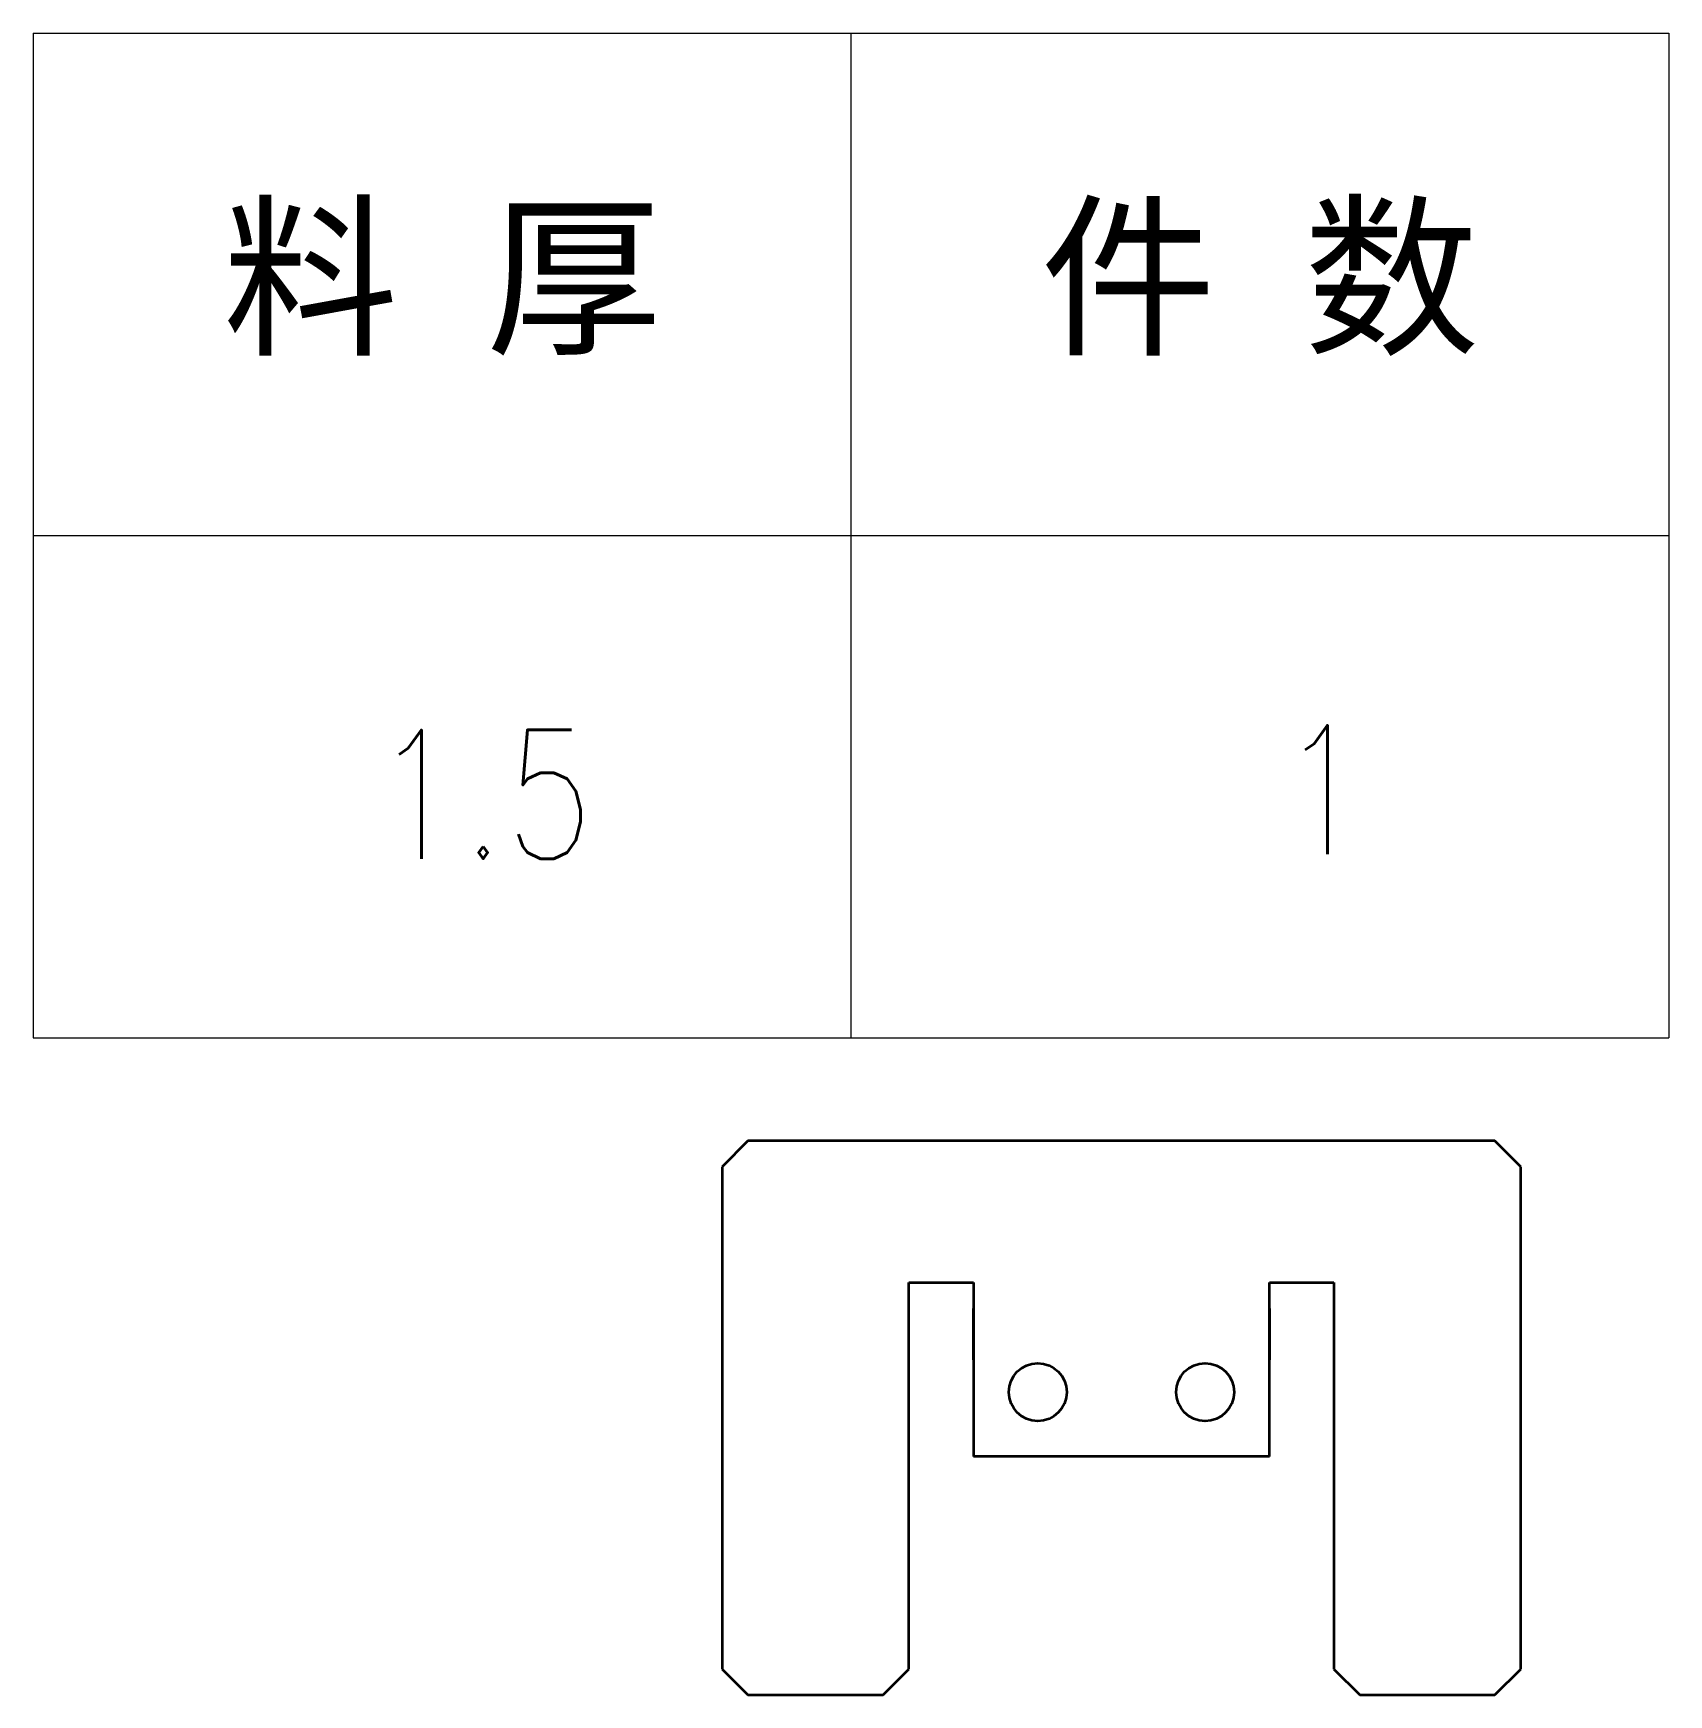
# Model space of a CAD drawing. Header units: millimetres. Extents: x 1201 to 11615, y -7347 to 2683.
# Drawn here: x 1912.1 to 2039.1, y -6867.2 to -6738.2 of the extents above; entities that cross this region are included whole.
import ezdxf
from ezdxf.enums import TextEntityAlignment as Align

# ---------------------------------------------------------------- set-up
doc = ezdxf.new("R2010")
doc.units = ezdxf.units.MM
doc.layers.add('DIM', color=3, linetype='Continuous', lineweight=20)
doc.layers.add('DRAWING', color=7, linetype='Continuous', lineweight=35)
doc.styles.add('DIM', font='romans.shx', dxfattribs={"width": 0.8, "bigfont": 'bigfont.shx'})
doc.styles.get("Standard").update_dxf_attribs({"font": 'arial.ttf'})

# ---------------------------------------------------------------- blocks, each defined once
blk = doc.blocks.new('*T31')
at = {"color": 0, "linetype": 'ByBlock', "lineweight": -2, "transparency": 16777216}
for p, q in [((0, 0), (127, 0)), ((0, 0), (0, -78)), ((63.5, 0), (63.5, -78)), ((127, 0), (127, -78)), ((0, -39), (127, -39)), ((0, -78), (127, -78))]:
    blk.add_line(p, q, dxfattribs=at)
at = {"color": 0, "transparency": 16777216, "char_height": 10, "width": 60.5, "attachment_point": 5}
for s, insert in [('{\\fSimSun|b0|i0|c134|p2;料 厚}', (31.75, -19.5)), ('{\\fSimSun|b0|i0|c134|p2;件 数}', (95.25, -19.5))]:
    blk.add_mtext(s, dxfattribs=dict(at, insert=insert))
blk = doc.blocks.new('拆图参数')
blk.add_blockref('*T31', (-63.5, 78))
at = {"style": 'DIM', "width": 0.8}
blk.add_attdef('6', text='', height=10, dxfattribs=at).set_placement((-37.13, 18.91), align=Align.MIDDLE_LEFT)
blk.add_attdef('1', text='', height=10, dxfattribs=at).set_placement((36.65, 19.27), align=Align.MIDDLE_CENTER)

msp = doc.modelspace()

# ---------------------------------------------------------------- linework, layer by layer
at = {"layer": 'DRAWING', "lineweight": 35, "ltscale": 0.070711}
for p, q in [((1967.564, -6824.243), (1965.564, -6826.243)), ((2027.564, -6826.243), (2025.564, -6824.243)), ((1965.564, -6865.243), (1967.564, -6867.243)), ((1978.064, -6867.243), (1980.064, -6865.243)), ((2013.064, -6865.243), (2015.064, -6867.243)), ((2025.564, -6867.243), (2027.564, -6865.243))]:
    msp.add_line(p, q, dxfattribs=at)
at = {"layer": 'DRAWING', "lineweight": 35}
for p, q in [((2025.564, -6824.243), (1967.564, -6824.243)), ((1965.564, -6826.243), (1965.564, -6865.243)), ((2027.564, -6865.243), (2027.564, -6826.243)), ((1980.064, -6865.243), (1980.064, -6835.243)), ((2013.064, -6835.243), (2013.064, -6865.243)), ((2008.064, -6848.743), (1985.064, -6848.743)), ((2008.064, -6848.743), (1985.064, -6848.743))]:
    msp.add_line(p, q, dxfattribs=at)
at = {"layer": 'DRAWING', "lineweight": 35, "ltscale": 0.125}
for p, q in [((1980.064, -6835.243), (1985.064, -6835.243)), ((2008.064, -6835.243), (2013.064, -6835.243))]:
    msp.add_line(p, q, dxfattribs=at)
at = {"layer": 'DRAWING', "lineweight": 35, "ltscale": 0.0375}
for p, q in [((1985.064, -6835.243), (1985.064, -6836.743)), ((2008.064, -6836.743), (2008.064, -6835.243)), ((1985.064, -6838.743), (1985.064, -6840.243)), ((2008.064, -6838.743), (2008.064, -6840.243))]:
    msp.add_line(p, q, dxfattribs=at)
at = {"layer": 'DRAWING', "lineweight": 35, "ltscale": 0.05}
for p, q in [((1985.064, -6836.743), (1985.064, -6848.743)), ((2008.064, -6848.743), (2008.064, -6836.743))]:
    msp.add_line(p, q, dxfattribs=at)
at = {"layer": 'DRAWING', "lineweight": 35, "ltscale": 0.1}
for p, q in [((1985.064, -6841.243), (1985.064, -6837.243)), ((2008.064, -6837.243), (2008.064, -6841.243))]:
    msp.add_line(p, q, dxfattribs=at)
at = {"layer": 'DRAWING', "lineweight": 35, "ltscale": 0.1875}
for p, q in [((1985.064, -6841.243), (1985.064, -6848.743)), ((2008.064, -6848.743), (2008.064, -6841.243))]:
    msp.add_line(p, q, dxfattribs=at)
at = {"layer": 'DRAWING', "lineweight": 35, "ltscale": 0.2625}
for p, q in [((1967.564, -6867.243), (1978.064, -6867.243)), ((2015.064, -6867.243), (2025.564, -6867.243))]:
    msp.add_line(p, q, dxfattribs=at)
at = {"layer": 'DRAWING', "lineweight": 35}
for centre in [(1990.064, -6843.743), (2003.064, -6843.743)]:
    msp.add_circle(centre, 2.25, dxfattribs=at)

# ---------------------------------------------------------------- block references
at = {"layer": 'DIM', "ltscale": 2}
msp.add_blockref('拆图参数', (1975.564, -6816.243), dxfattribs=at).add_auto_attribs({'1': '1', '6': '1.5'})

doc.saveas('drawing.dxf')
